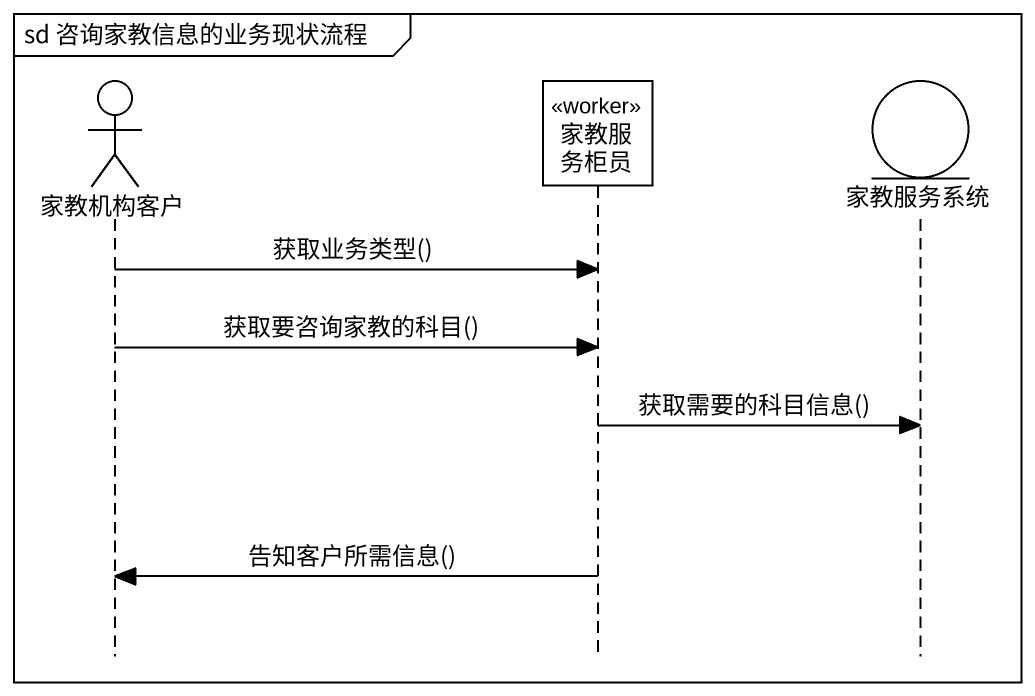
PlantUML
@startuml
mainframe sd 咨询家教信息的业务现状流程
hide footbox
actor 家教机构客户
participant 家教服务柜员 <<worker>>
entity 家教服务系统

家教机构客户 -> 家教服务柜员 : 获取业务类型()
家教机构客户 -> 家教服务柜员 : 获取要咨询家教的科目()
家教服务柜员 -> 家教服务系统 : 获取需要的科目信息()
家教服务柜员 -> 家教机构客户 : 告知客户所需信息()
@enduml
